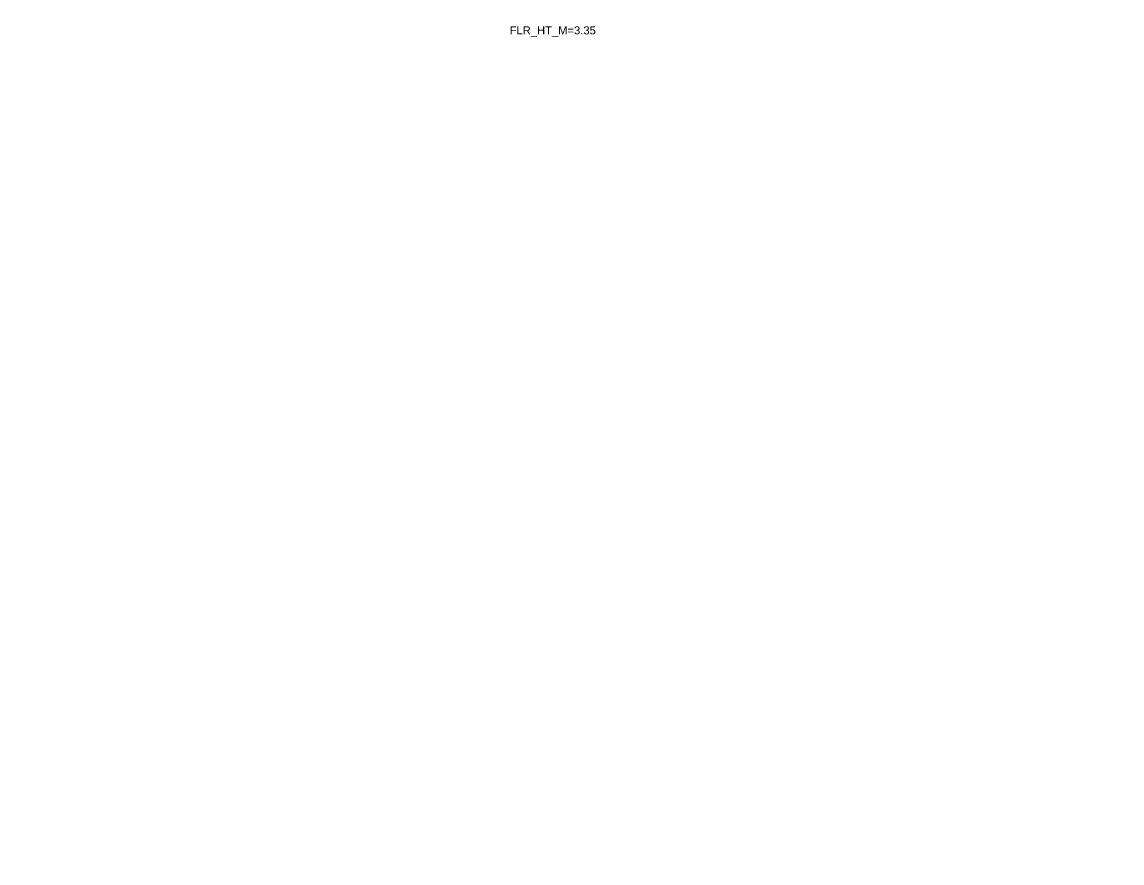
# Model space of a CAD drawing. Header units: metres. Extents: x 256329 to 886268, y -249371 to 355.
# Drawn here: x 287207.68 to 287235.12, y -879.58 to -858.6 of the extents above; entities that cross this region are included whole.
import ezdxf

# ---------------------------------------------------------------- set-up
doc = ezdxf.new("R2010")
doc.units = ezdxf.units.M
doc.header["$MEASUREMENT"] = 0
doc.linetypes.add('CONTINOUS', pattern=[0])
doc.layers.add('BLK_2_FLR_9_STAIR_1', color=7, linetype='Continuous', plot=False)
doc.styles.get("Standard").update_dxf_attribs({"font": 'arial.ttf'})

msp = doc.modelspace()

# ---------------------------------------------------------------- texts
at = {"layer": 'BLK_2_FLR_9_STAIR_1', "color": 7, "linetype": 'CONTINOUS', "insert": (287221.996213, -858.70801), "char_height": 0.2, "attachment_point": 3}
msp.add_mtext_dynamic_manual_height_columns('FLR_HT_M=3.35', width=2.272281, gutter_width=0.405, heights=[0.300679], dxfattribs=at)

doc.saveas('drawing.dxf')
